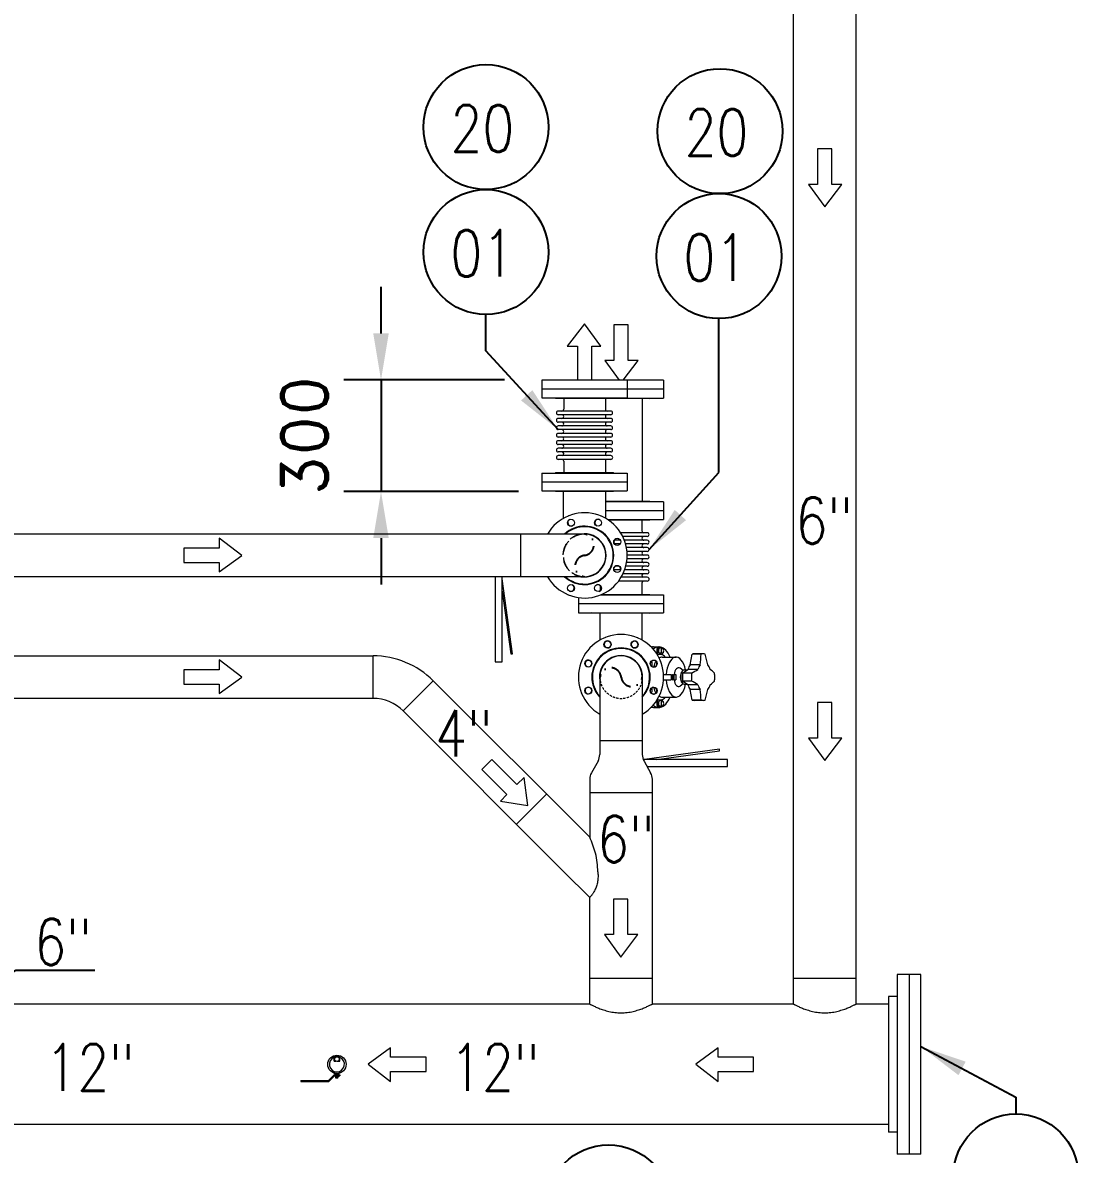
# Model space of a CAD drawing. Header units: millimetres. Extents: x -312439 to 477422, y -331570 to 212570.
# Drawn here: x 366225 to 369060, y 139028 to 142068 of the extents above; entities that cross this region are included whole.
import ezdxf

# ---------------------------------------------------------------- set-up
doc = ezdxf.new("R2010")
doc.units = ezdxf.units.MM
doc.linetypes.add('DASHDOT', pattern=[25.4, 12.7, -6.35, 0, -6.35])
doc.linetypes.add('HIDDEN', pattern=[9.525, 6.35, -3.175])
doc.layers.add('ARCONDTEXTO', color=4, linetype='Continuous')
doc.layers.add('TEXTO FORMATO', color=4, linetype='Continuous')
doc.styles.add('ROMAND', font='ROMAND.SHX')
doc.styles.add('ROMANS', font='romans.shx', dxfattribs={"height": 187.5})
doc.dimstyles.new('1-50 (MILIMETRO)', dxfattribs={"dimscale": 0, "dimtxt": 125, "dimasz": 125, "dimexe": 100, "dimexo": 100, "dimgap": 50, "dimtad": 0, "dimdec": 0, "dimzin": 0, "dimdsep": 46, "dimtxsty": 'ROMAND', "dimcen": -390, "dimclrd": 1, "dimclre": 1, "dimclrt": 3, "dimadec": 0, "dimazin": 0, "dimtfac": 1, "dimtdec": 0, "dimtix": 1, "dimtmove": 2, "dimatfit": 2, "dimfxl": 1, "dimtvp": 1, "dimtolj": 1, "dimtzin": 0, "dimarcsym": 0})

# ---------------------------------------------------------------- blocks, each defined once
blk = doc.blocks.new('*D14')
at = {"color": 1, "lineweight": -2, "transparency": 16777216}
for p, q in [((367187.2, 141233.3), (367187.2, 141358.3)), ((367519.3, 141108.3), (367087.2, 141108.3)), ((367187.2, 141108.3), (367187.2, 140808.6)), ((367556.9, 140808.6), (367087.2, 140808.6)), ((367187.2, 140683.6), (367187.2, 140558.6))]:
    blk.add_line(p, q, dxfattribs=at)
at = {"color": 1, "transparency": 16777216}
for points in [[(367166.4, 141233.3), (367208, 141233.3), (367187.2, 141108.3)], [(367166.4, 140683.6), (367208, 140683.6), (367187.2, 140808.6)]]:
    blk.add_solid(points, dxfattribs=at)
at = {"layer": 'Defpoints', "color": 0, "transparency": 16777216}
for p in [(367619.3, 141108.3), (367187.2, 140808.6), (367656.9, 140808.6)]:
    blk.add_point(p, dxfattribs=at)
at = {"color": 3, "transparency": 16777216, "insert": (366981.6, 140958.5), "char_height": 125, "attachment_point": 5, "rotation": 90, "style": 'ROMAND'}
blk.add_mtext('\\A1;300', dxfattribs=at)

msp = doc.modelspace()

# ---------------------------------------------------------------- linework, layer by layer
at = {"color": 5, "linetype": 'Continuous', "lineweight": 0}
for p, q in [((368294.734, 139432.086), (368294.734, 143945.125)), ((368463.034, 139432.086), (368463.034, 143945.125)), ((367888.951, 141058.332), (367888.951, 140782.44)), ((367676.651, 140808.64), (367676.651, 140736.408)), ((367790.951, 140736.408), (367790.951, 140808.64)), ((367733.801, 140694.34), (363273.415, 140694.34)), ((367562.351, 140580.04), (367562.351, 140694.34)), ((367791.071, 140628.017), (367790.21, 140628.017)), ((367790.951, 140637.19), (367790.951, 140647.083)), ((367791.795, 140638.017), (367790.951, 140638.017)), ((367776.574, 140598.017), (367775.414, 140598.017)), ((367783.931, 140608.017), (367782.945, 140608.017)), ((367788.541, 140618.017), (367787.639, 140618.017)), ((367733.801, 140580.04), (363273.415, 140580.04)), ((367764.559, 140588.017), (367762.924, 140588.017)), ((367774.651, 140481.64), (367774.651, 140409.408)), ((367888.951, 140409.408), (367888.951, 140481.64)), ((363130.433, 140367.34), (367165.798, 140367.34)), ((367165.798, 140253.04), (367165.798, 140367.34)), ((367246.62, 140219.562), (367327.443, 140300.385)), ((367747.651, 139880.176), (367327.443, 140300.385)), ((367774.651, 140310.19), (367774.651, 140102.011)), ((367888.951, 140310.19), (367888.951, 140102.011)), ((367165.798, 140253.04), (363130.433, 140253.04)), ((367678.605, 139787.578), (367246.62, 140219.562)), ((367888.951, 140138.74), (367774.651, 140138.74)), ((367770.084, 140084.672), (367752.218, 140053.108)), ((367893.518, 140084.672), (367911.384, 140053.108)), ((367747.651, 140035.769), (367747.651, 139880.176)), ((367915.951, 139432.086), (367915.951, 140035.769)), ((367550.937, 139915.246), (367631.759, 139996.068)), ((367915.951, 139999.04), (367747.651, 139999.04)), ((367678.605, 139787.578), (367747.651, 139718.531)), ((367747.651, 139432.086), (367747.651, 139718.531)), ((367915.951, 139500.822), (367747.651, 139500.822)), ((368463.034, 139500.822), (368293.884, 139500.822)), ((367747.651, 139432.086), (364555.877, 139432.086)), ((368294.734, 139432.086), (367915.951, 139432.086)), ((368549.983, 139432.086), (368463.034, 139432.086)), ((368549.983, 139108.286), (363674.233, 139108.286))]:
    msp.add_line(p, q, dxfattribs=at)
at = {"color": 4, "linetype": 'Continuous', "lineweight": 0}
for p, q in [((368359.706, 141728.864), (368359.706, 141633.544)), ((368398.061, 141728.864), (368359.706, 141728.864)), ((368398.061, 141633.544), (368398.061, 141728.864)), ((368335.029, 141633.544), (368378.884, 141573.466)), ((368359.706, 141633.544), (368335.029, 141633.544)), ((368378.884, 141573.466), (368425.184, 141633.544)), ((368425.184, 141633.544), (368398.061, 141633.544)), ((367812.624, 141256.168), (367812.624, 141160.849)), ((367850.979, 141256.168), (367812.624, 141256.168)), ((367850.979, 141160.849), (367850.979, 141256.168)), ((367787.947, 141160.849), (367826.641, 141107.84)), ((367812.624, 141160.849), (367787.947, 141160.849)), ((367837.249, 141107.84), (367878.101, 141160.849)), ((367878.101, 141160.849), (367850.979, 141160.849)), ((367848.301, 141107.84), (367619.301, 141107.84)), ((367619.301, 141107.84), (367619.301, 141060.24)), ((367848.301, 141084.04), (367619.301, 141084.04)), ((367848.301, 141107.84), (367848.301, 141060.24)), ((367946.301, 141107.532), (367848.301, 141107.532)), ((367946.301, 141083.732), (367848.301, 141083.732)), ((367946.301, 141107.532), (367946.301, 141059.932)), ((367619.301, 141060.24), (367848.301, 141060.24)), ((367656.901, 141058.64), (367655.301, 141060.24)), ((367810.701, 141058.64), (367656.901, 141058.64)), ((367677.801, 141058.64), (367677.801, 141030.017)), ((367789.801, 141058.64), (367789.801, 141030.017)), ((367908.701, 141058.332), (367789.801, 141058.332)), ((367810.701, 141058.64), (367812.301, 141060.24)), ((367811.993, 141059.932), (367946.301, 141059.932)), ((367908.701, 141058.332), (367910.301, 141059.932)), ((367804.308, 141025.017), (367663.295, 141025.017)), ((367804.308, 141015.017), (367663.295, 141015.017)), ((367804.308, 141005.017), (367663.295, 141005.017)), ((367804.308, 140995.017), (367663.295, 140995.017)), ((367804.308, 140985.017), (367663.295, 140985.017)), ((367804.308, 140975.017), (367663.295, 140975.017)), ((367804.308, 140965.017), (367663.295, 140965.017)), ((367804.308, 140955.017), (367663.295, 140955.017)), ((367804.308, 140945.017), (367663.295, 140945.017)), ((367804.308, 140935.017), (367663.295, 140935.017)), ((367804.308, 140925.017), (367663.295, 140925.017)), ((367804.308, 140915.017), (367663.295, 140915.017)), ((367804.308, 140905.256), (367663.295, 140905.256)), ((367804.308, 140895.017), (367663.295, 140895.017)), ((367677.801, 140890.017), (367677.801, 140859.44)), ((367789.801, 140890.017), (367789.801, 140859.44)), ((367619.301, 140857.84), (367848.301, 140857.84)), ((367619.301, 140857.84), (367619.301, 140810.24)), ((367656.901, 140859.44), (367655.301, 140857.84)), ((367656.901, 140859.44), (367810.701, 140859.44)), ((367810.701, 140859.44), (367812.301, 140857.84)), ((367848.301, 140857.84), (367848.301, 140810.24)), ((367848.301, 140834.04), (367619.301, 140834.04)), ((367619.301, 140810.24), (367848.301, 140810.24)), ((367656.901, 140808.64), (367655.301, 140810.24)), ((367810.701, 140808.64), (367656.901, 140808.64)), ((367810.701, 140808.64), (367812.301, 140810.24)), ((367790.951, 140782.44), (367908.701, 140782.44)), ((367946.301, 140780.84), (367790.951, 140780.84)), ((367908.701, 140782.44), (367910.301, 140780.84)), ((367946.301, 140780.84), (367946.301, 140733.24)), ((367946.301, 140757.04), (367790.951, 140757.04)), ((367796.128, 140733.24), (367946.301, 140733.24)), ((367908.701, 140731.64), (367798.527, 140731.64)), ((367887.801, 140731.64), (367887.801, 140703.017)), ((367908.701, 140731.64), (367910.301, 140733.24)), ((367902.308, 140698.017), (367830.808, 140698.017)), ((367902.308, 140688.017), (367836.402, 140688.017)), ((367829.296, 140668.017), (367813.844, 140668.017)), ((367829.808, 140678.017), (367813.959, 140678.017)), ((367902.308, 140678.017), (367840.775, 140678.017)), ((367902.308, 140668.017), (367844.073, 140668.017)), ((367902.308, 140658.017), (367846.391, 140658.017)), ((367902.308, 140648.017), (367847.788, 140648.017)), ((367902.308, 140628.017), (367847.933, 140628.017)), ((367902.308, 140638.017), (367848.298, 140638.017)), ((367830.525, 140598.017), (367812.497, 140598.017)), ((367826.455, 140608.017), (367816.043, 140608.017)), ((367902.308, 140598.017), (367841.392, 140598.017)), ((367902.308, 140608.017), (367844.523, 140608.017)), ((367902.308, 140618.017), (367846.685, 140618.017)), ((367494.107, 140580.04), (367494.107, 140351.503)), ((367512.617, 140351.503), (367512.617, 140580.04)), ((367540.082, 140373.132), (367512.617, 140573.842)), ((367902.308, 140568.017), (367825.045, 140568.017)), ((367902.308, 140578.256), (367831.97, 140578.256)), ((367902.308, 140588.017), (367837.205, 140588.017)), ((367887.801, 140563.017), (367887.801, 140532.44)), ((367512.617, 140541.376), (367535.721, 140372.535)), ((367775.801, 140556.117), (367775.801, 140542.098)), ((367780.036, 140532.44), (367908.701, 140532.44)), ((367908.701, 140532.44), (367910.301, 140530.84)), ((367717.301, 140523.885), (367717.301, 140483.24)), ((367946.301, 140507.04), (367717.301, 140507.04)), ((367776.273, 140530.84), (367946.301, 140530.84)), ((367946.301, 140530.84), (367946.301, 140483.24)), ((367717.301, 140483.24), (367946.301, 140483.24)), ((367754.901, 140481.64), (367753.301, 140483.24)), ((367908.701, 140481.64), (367754.901, 140481.64)), ((367908.701, 140481.64), (367910.301, 140483.24)), ((367919.062, 140391.381), (367935.919, 140391.381)), ((367930.715, 140370.293), (367930.715, 140380.972)), ((367943.131, 140387.738), (367935.919, 140387.738)), ((366752.967, 140356.49), (366752.967, 140329.368)), ((366813.045, 140310.19), (366752.967, 140356.49)), ((367494.107, 140351.503), (367512.617, 140351.503)), ((367535.721, 140372.535), (367540.082, 140373.132)), ((367943.131, 140374.206), (367935.919, 140374.206)), ((367941.124, 140374.206), (367941.124, 140370.293)), ((367942.229, 140363.901), (367979.806, 140363.901)), ((368017.467, 140343.22), (368022.663, 140371.771)), ((368046.97, 140371.771), (368022.663, 140371.771)), ((368052.175, 140372.645), (368027.867, 140372.645)), ((366657.648, 140329.368), (366657.648, 140291.013)), ((366752.967, 140329.368), (366657.648, 140329.368)), ((367998.591, 140328.398), (367990.616, 140334.038)), ((367997.077, 140320.599), (368011.352, 140330.991)), ((368021.384, 140320.599), (367997.077, 140320.599)), ((368001.725, 140329.447), (368009.231, 140329.447)), ((368038.433, 140330.991), (368011.352, 140330.991)), ((368044.548, 140343.22), (368017.467, 140343.22)), ((366657.648, 140291.013), (366752.967, 140291.013)), ((366752.967, 140266.336), (366813.045, 140310.19)), ((366752.967, 140291.013), (366752.967, 140266.336)), ((367946.079, 140317.32), (367966.599, 140317.32)), ((367946.079, 140303.06), (367966.599, 140303.06)), ((367966.599, 140317.32), (367966.599, 140303.06)), ((367966.599, 140314.354), (367969.722, 140314.354)), ((367966.599, 140306.026), (367969.722, 140306.026)), ((367969.722, 140317.216), (367969.722, 140303.164)), ((367969.722, 140317.216), (367970.763, 140317.216)), ((367969.722, 140303.164), (367970.763, 140303.164)), ((367970.763, 140317.216), (367970.763, 140303.164)), ((367970.763, 140316.436), (367972.324, 140316.436)), ((367970.763, 140303.945), (367972.324, 140303.945)), ((367972.324, 140316.436), (367973.261, 140317.372)), ((367972.324, 140316.436), (367972.324, 140303.945)), ((367972.324, 140303.945), (367973.261, 140303.008)), ((367973.261, 140317.372), (367973.261, 140303.008)), ((367973.261, 140317.372), (367979.09, 140317.372)), ((367973.261, 140303.008), (367979.09, 140303.008)), ((367979.09, 140317.372), (367979.09, 140303.008)), ((367998.591, 140291.982), (367990.616, 140286.343)), ((368021.384, 140299.781), (367997.077, 140299.781)), ((368011.352, 140289.389), (367997.077, 140299.781)), ((368001.725, 140290.933), (368009.231, 140290.933)), ((368038.433, 140289.389), (368011.352, 140289.389)), ((367912.481, 140268.033), (367912.127, 140268.033)), ((368044.548, 140277.16), (368017.467, 140277.16)), ((368022.663, 140248.609), (368017.467, 140277.16)), ((367919.062, 140228.999), (367935.919, 140228.999)), ((367930.715, 140239.408), (367930.715, 140250.088)), ((367943.131, 140246.174), (367935.919, 140246.174)), ((367943.131, 140232.642), (367935.919, 140232.642)), ((367941.124, 140250.088), (367941.124, 140246.174)), ((367942.229, 140256.479), (367979.806, 140256.479)), ((368046.97, 140248.609), (368022.663, 140248.609)), ((368052.175, 140247.736), (368027.867, 140247.736)), ((368359.706, 140241.828), (368359.706, 140146.509)), ((368398.061, 140241.828), (368359.706, 140241.828)), ((368398.061, 140146.509), (368398.061, 140241.828)), ((368335.029, 140146.509), (368378.884, 140086.431)), ((368359.706, 140146.509), (368335.029, 140146.509)), ((368378.884, 140086.431), (368425.184, 140146.509)), ((368425.184, 140146.509), (368398.061, 140146.509)), ((368095.86, 140116.47), (367895.15, 140089.006)), ((367927.615, 140089.006), (368096.456, 140112.11)), ((368096.456, 140112.11), (368095.86, 140116.47)), ((367485.004, 140089.122), (367457.883, 140062.001)), ((367552.405, 140021.721), (367485.004, 140089.122)), ((368117.488, 140089.006), (367891.442, 140089.006)), ((368117.488, 140070.496), (368117.488, 140089.006)), ((367457.883, 140062.001), (367525.284, 139994.6)), ((367901.542, 140070.496), (368117.488, 140070.496)), ((367571.583, 140040.9), (367552.405, 140021.721)), ((367581.326, 139965.679), (367571.583, 140040.9)), ((367525.284, 139994.6), (367507.835, 139977.151)), ((367507.835, 139977.151), (367581.326, 139965.679)), ((367811.774, 139713.858), (367811.774, 139618.539)), ((367850.129, 139713.858), (367811.774, 139713.858)), ((367850.129, 139618.539), (367850.129, 139713.858)), ((367787.097, 139618.539), (367830.951, 139558.461)), ((367811.774, 139618.539), (367787.097, 139618.539)), ((367830.951, 139558.461), (367877.251, 139618.539)), ((367877.251, 139618.539), (367850.129, 139618.539)), ((368573.783, 139511.686), (368573.783, 139028.686)), ((368637.383, 139511.686), (368573.783, 139511.686)), ((368605.583, 139511.686), (368605.583, 139028.686)), ((368637.383, 139028.686), (368637.383, 139511.686)), ((368549.983, 139452.686), (368549.983, 139087.686)), ((368573.783, 139452.686), (368549.983, 139452.686)), ((367212.731, 139314.04), (367152.653, 139270.186)), ((367212.731, 139289.363), (367212.731, 139314.04)), ((367308.051, 139289.363), (367212.731, 139289.363)), ((367308.051, 139251.008), (367308.051, 139289.363)), ((368092.421, 139314.04), (368032.343, 139270.186)), ((368092.421, 139289.363), (368092.421, 139314.04)), ((368187.74, 139289.363), (368092.421, 139289.363)), ((368187.74, 139251.008), (368187.74, 139289.363)), ((367152.653, 139270.186), (367212.731, 139223.886)), ((368032.343, 139270.186), (368092.421, 139223.886)), ((367212.731, 139251.008), (367308.051, 139251.008)), ((367212.731, 139223.886), (367212.731, 139251.008)), ((368092.421, 139251.008), (368187.74, 139251.008)), ((368092.421, 139223.886), (368092.421, 139251.008)), ((368573.783, 139087.686), (368549.983, 139087.686)), ((368637.383, 139028.686), (368573.783, 139028.686))]:
    msp.add_line(p, q, dxfattribs=at)
at = {"color": 1, "linetype": 'Continuous', "lineweight": 0}
for p, q in [((367733.801, 141258.804), (367687.501, 141198.726)), ((367777.656, 141198.726), (367733.801, 141258.804)), ((367687.501, 141198.726), (367714.624, 141198.726)), ((367714.624, 141198.726), (367714.624, 141107.84)), ((367752.979, 141107.84), (367752.979, 141198.726)), ((367752.979, 141198.726), (367777.656, 141198.726)), ((366657.648, 140656.368), (366657.648, 140618.013)), ((366752.967, 140656.368), (366657.648, 140656.368)), ((366752.967, 140683.49), (366752.967, 140656.368)), ((366813.045, 140637.19), (366752.967, 140683.49)), ((366752.967, 140593.336), (366813.045, 140637.19)), ((366657.648, 140618.013), (366752.967, 140618.013)), ((366752.967, 140618.013), (366752.967, 140593.336))]:
    msp.add_line(p, q, dxfattribs=at)
at = {"color": 2, "linetype": 'Continuous', "lineweight": 0}
for p, q in [((367061.249, 139278.484), (367061.249, 139292.887)), ((367061.249, 139292.887), (367076.857, 139292.887)), ((367061.249, 139290.516), (367076.857, 139290.516)), ((367076.857, 139278.484), (367076.857, 139292.887)), ((367061.249, 139278.484), (367067.018, 139278.484)), ((367070.58, 139278.484), (367076.857, 139278.484)), ((366971.449, 139226.636), (366971.449, 139223.686)), ((366971.449, 139226.636), (367044.25, 139226.636)), ((367047.105, 139227.819), (367061.08, 139241.793)), ((367049.191, 139225.733), (367062.302, 139238.843)), ((367061.08, 139241.793), (367076.492, 139241.793)), ((367062.302, 139238.843), (367076.492, 139238.843)), ((367062.322, 139244.518), (367062.322, 139246.467)), ((367075.275, 139244.518), (367062.322, 139244.518)), ((367064.713, 139238.377), (367064.713, 139236.444)), ((367072.884, 139238.377), (367064.713, 139238.377)), ((367064.713, 139236.444), (367072.884, 139236.444)), ((367065.998, 139241.793), (367065.998, 139244.518)), ((367065.998, 139238.377), (367065.998, 139238.843)), ((367065.998, 139232.777), (367065.998, 139236.444)), ((367071.6, 139232.777), (367065.998, 139232.777)), ((367071.6, 139241.793), (367071.6, 139244.518)), ((367071.6, 139238.377), (367071.6, 139238.843)), ((367071.6, 139232.777), (367071.6, 139236.444)), ((367072.884, 139236.444), (367072.884, 139238.377)), ((367075.275, 139244.518), (367075.275, 139246.467)), ((367076.492, 139241.793), (367076.492, 139238.843)), ((366971.449, 139223.686), (367044.25, 139223.686))]:
    msp.add_line(p, q, dxfattribs=at)
at = {"color": 4, "linetype": 'Continuous', "lineweight": 0}
for centre in [(367697.446, 140724.959), (367770.156, 140724.959), (367821.57, 140673.545), (367821.57, 140600.835), (367697.446, 140549.422), (367770.156, 140549.422), (367795.446, 140397.959), (367868.156, 140397.959), (367744.033, 140346.545), (367919.57, 140346.545), (367744.033, 140273.835), (367919.57, 140273.835)]:
    msp.add_circle(centre, 9.5, dxfattribs=at)
at = {"color": 2, "linetype": 'Continuous', "lineweight": 0}
for centre, radius in [((367068.799, 139270.186), 24.587), ((367068.799, 139284.325), 6.106)]:
    msp.add_circle(centre, radius, dxfattribs=at)
at = {"color": 4, "linetype": 'Continuous', "lineweight": 0}
for centre, radius, start, end in [((367663.295, 141020.017), 5, 90, 270), ((367672.801, 141030.017), 5, 270, 0), ((367794.801, 141030.017), 5, 180, 270), ((367804.308, 141020.017), 5, 270, 90), ((367663.295, 141000.017), 5, 90, 270), ((367672.801, 141010.017), 5, 270, 90), ((367672.801, 140990.017), 5, 270, 90), ((367794.801, 141010.017), 5, 90, 270), ((367794.801, 140990.017), 5, 90, 270), ((367804.308, 141000.017), 5, 270, 90), ((367663.295, 140980.017), 5, 90, 270), ((367663.295, 140960.017), 5, 90, 270), ((367672.801, 140970.017), 5, 270, 90), ((367794.801, 140970.017), 5, 90, 270), ((367804.308, 140980.017), 5, 270, 90), ((367804.308, 140960.017), 5, 270, 90), ((367663.295, 140940.017), 5, 90, 270), ((367672.801, 140950.017), 5, 270, 90), ((367672.801, 140930.017), 5, 270, 90), ((367794.801, 140950.017), 5, 90, 270), ((367794.801, 140930.017), 5, 90, 270), ((367804.308, 140940.017), 5, 270, 90), ((367663.295, 140900.137), 5.119, 90, 270), ((367663.295, 140920.017), 5, 90, 270), ((367672.927, 140910.017), 5.002, 287.829397, 88.562061), ((367794.676, 140910.017), 5.002, 91.437939, 252.170603), ((367804.308, 140920.017), 5, 270, 90), ((367804.308, 140900.137), 5.119, 270, 90), ((367672.801, 140890.017), 5, 0, 90), ((367794.801, 140890.017), 5, 90, 180), ((367733.801, 140637.19), 114.5, 209.942236, 150.057744), ((367733.801, 140637.19), 78.5, 226.721117, 133.278846), ((367698.214, 140725.273), 9.5, 114.750786, 289.749214), ((367698.214, 140725.273), 19.522, 109.038291, 114.961709), ((367770.921, 140724.638), 9.5, 69.750786, 244.749235), ((367733.801, 140637.19), 76.9, 228.002408, 131.997598), ((367892.801, 140703.017), 5, 180, 270), ((367892.801, 140683.017), 5, 90, 270), ((367902.308, 140693.017), 5, 270, 90), ((367821.884, 140672.778), 9.5, 24.750786, 199.749187), ((367821.884, 140672.778), 19.522, 19.038291, 24.961709), ((367892.801, 140663.017), 5, 90, 270), ((367902.308, 140673.017), 5, 270, 90), ((367902.308, 140653.017), 5, 270, 90), ((367892.801, 140643.017), 5, 90, 270), ((367892.801, 140623.017), 5, 90, 270), ((367902.308, 140633.017), 5, 270, 90), ((367821.249, 140600.071), 9.5, 339.750786, 154.749179), ((367821.249, 140600.071), 19.522, 334.038291, 339.961709), ((367892.801, 140603.017), 5, 90, 270), ((367902.308, 140613.017), 5, 270, 90), ((367902.308, 140593.017), 5, 270, 90), ((367892.676, 140583.017), 5.002, 91.437939, 252.170603), ((367892.801, 140563.017), 5, 90, 180), ((367902.308, 140573.137), 5.119, 270, 90), ((367696.682, 140549.742), 19.522, 244.038291, 249.961709), ((367696.682, 140549.742), 9.5, 249.750786, 64.749214), ((367769.389, 140549.108), 9.5, 294.750786, 109.749189), ((367769.389, 140549.108), 19.522, 289.038291, 294.961709), ((367831.801, 140310.19), 114.5, 299.942236, 240.057725), ((367796.214, 140398.273), 19.522, 109.038291, 114.961709), ((367868.921, 140397.638), 19.522, 64.038291, 69.961709), ((367831.801, 140310.19), 78.5, 316.721117, 223.278885), ((367831.801, 140310.19), 76.9, 318.002408, 221.997579), ((367796.214, 140398.273), 9.5, 114.750786, 289.749226), ((367795.951, 140396.741), 9.889, 46.446377, 151.373861), ((367795.38, 140397.931), 9.5, 294.990186, 109.553301), ((367868.921, 140397.638), 9.5, 69.750786, 244.749235), ((367868.09, 140397.986), 9.5, 249.990186, 64.553301), ((367867.652, 140396.741), 9.889, 1.446377, 106.373861), ((367744.353, 140347.31), 19.522, 154.038291, 159.961709), ((367744.353, 140347.31), 9.5, 159.750786, 334.749217), ((367745.251, 140346.041), 9.889, 91.446377, 196.373836), ((367744.005, 140346.478), 9.5, 339.990186, 154.553301), ((367919.884, 140345.778), 9.5, 24.750786, 199.749187), ((367919.542, 140346.612), 9.5, 204.990186, 19.553301), ((367918.352, 140346.041), 9.889, 316.446377, 61.373846), ((367919.884, 140345.778), 19.522, 19.038291, 24.961709), ((367743.719, 140274.603), 19.522, 199.038291, 204.961709), ((367744.06, 140273.769), 9.5, 24.990186, 199.553301), ((367743.719, 140274.603), 9.5, 204.750786, 19.749214), ((367745.251, 140274.34), 9.889, 136.446377, 241.373884), ((367919.597, 140273.902), 9.5, 159.990186, 334.553301), ((367919.249, 140273.071), 9.5, 339.750786, 154.749214), ((367918.352, 140274.34), 9.889, 271.446377, 16.373856), ((367919.249, 140273.071), 19.522, 334.038291, 339.961709)]:
    msp.add_arc(centre, radius, start, end, dxfattribs=at)
at = {"color": 5, "linetype": 'Continuous', "lineweight": 0}
for centre, radius, start, end in [((367770.921, 140724.638), 19.522, 64.038291, 69.961709), ((367733.801, 140637.19), 58, 260.178792, 99.821205), ((367733.801, 140637.19), 57.15, 270, 90), ((367165.798, 140138.74), 228.6, 45, 90), ((367831.801, 140310.19), 58, 350.178792, 189.821208), ((367831.801, 140310.19), 57.15, 0, 180), ((367165.798, 140138.74), 114.3, 45, 90), ((367739.451, 140102.011), 35.2, 330.488501, 0), ((367924.151, 140102.011), 35.2, 180, 209.511499), ((367782.851, 140035.769), 35.2, 150.488501, 180), ((367880.751, 140035.769), 35.2, 0, 29.511499), ((367409.173, 139730.32), 370.168, 16.843293, 23.880609), ((367511.856, 139781.227), 257.839, 1.41144, 12.623974)]:
    msp.add_arc(centre, radius, start, end, dxfattribs=at)
at = {"color": 1, "linetype": 'HIDDEN', "lineweight": 0, "ltscale": 5}
for radius, start, end in [(58, 99.821208, 260.178792), (57.15, 90, 270)]:
    msp.add_arc((367733.801, 140637.19), radius, start, end, dxfattribs=at)
at = {"color": 6, "linetype": 'DASHDOT', "ltscale": 3}
for centre, radius, start, end in [((367730.246, 140665.765), 28.795, 277.091698, 82.908302), ((367737.356, 140608.615), 28.795, 97.091698, 262.908302), ((367803.769, 140306.635), 28.795, 7.091593, 172.910378), ((367860.648, 140313.474), 28.493, 186.617413, 353.382587)]:
    msp.add_arc(centre, radius, start, end, dxfattribs=at)
at = {"color": 1, "linetype": 'HIDDEN', "lineweight": 0}
for radius, start, end in [(57.15, 180, 0), (58, 189.821208, 202.5)]:
    msp.add_arc((367832.344, 140310.189), radius, start, end, dxfattribs=at)
at = {"color": 2, "linetype": 'Continuous', "lineweight": 0}
for centre, radius, start, end in [((367068.799, 139270.186), 20.278, 111.85827, 66.584397), ((367044.25, 139230.674), 4.038, 270, 315), ((367044.25, 139230.674), 6.988, 270, 315)]:
    msp.add_arc(centre, radius, start, end, dxfattribs=at)
at = {"color": 4, "linetype": 'Continuous', "lineweight": 0}
for centre, major_axis, ratio, start_param, end_param in [((367919.062, 140310.19), (0, 81.191), 0.5, 0, 0.14134065), ((367933.215, 140310.19), (0, 81.191), 0.5, 0, 0.38290388), ((367935.919, 140380.972), (0, -10.409), 0.5, 2.27838076, 4.71238898), ((367935.919, 140380.972), (0, 6.766), 0.5, 0, 1.57079633), ((367935.919, 140380.972), (0, 6.766), 0.5, 1.57079633, 3.14159265), ((367933.215, 140310.19), (0, 81.191), 0.5, 5.43525741, 6.1797534), ((367943.131, 140380.972), (0, 6.766), 0.5, 4.71238898, 7.85398163), ((367943.131, 140380.972), (0, 6.766), 0.5, 1.57079633, 4.71238898), ((367912.481, 140345.581), (0, -6.766), 0.5, 1.57079633, 3.00043744), ((367942.229, 140310.19), (0, 53.711), 0.5, 0.66061044, 1.04543767), ((367934.632, 140310.19), (0, 62.483), 0.5, 0.1673703, 0.19677764), ((367935.919, 140310.19), (0, 60.997), 0.5, 6.11169756, 6.45467306), ((367942.229, 140310.19), (0, 53.711), 0.5, 0, 0.30395114), ((367934.632, 140310.19), (0, 62.483), 0.5, 5.7468837, 6.07387749), ((367979.806, 140310.19), (0, 53.711), 0.5, 5.07907864, 7.72083665), ((368027.867, 140310.19), (0, -62.455), 0.5, 3.14159265, 3.30904073), ((367717.699, 140320.739), (219.788, 301.931), 0.81379768, 5.31130342, 5.39313395), ((368052.175, 140310.19), (0, 62.455), 0.5, 0, 0.16744808), ((368052.175, 140310.19), (0, 62.455), 0.5, 6.11573723, 6.28318531), ((367746.682, 140320.739), (-219.788, 301.931), 0.81379768, 4.2416839, 4.32351443), ((367912.481, 140345.581), (0, -6.766), 0.5, 0.33779398, 1.57079633), ((367986.401, 140310.19), (0, 25.294), 0.5, 5.9433484, 7.56606981), ((367999.36, 140310.19), (0, 16.655), 0.5, 0.46790655, 1.57079633), ((368001.725, 140310.19), (0, 19.257), 0.5, 0, 1.57079633), ((368027.867, 140310.19), (0, 62.455), 0.5, 1.40334825, 1.73824441), ((368027.867, 140310.19), (0, 39.034), 0.5, 0.56200898, 1.00878735), ((368052.175, 140310.19), (0, 62.455), 0.5, 1.40334825, 1.57079633), ((367726.916, 140339.173), (-367.421, -66.865), 0.29619813, 2.44471453, 2.52654506), ((368054.949, 140310.19), (0, 39.034), 0.5, 0.56200898, 1.00878735), ((368054.949, 140310.19), (0, 39.034), 0.5, 5.27439796, 5.72117633), ((367737.465, 140339.173), (-367.421, 66.865), 0.29619813, 3.54660036, 3.62843089), ((368052.175, 140310.19), (0, 62.455), 0.5, 4.71238898, 4.87983706), ((367979.806, 140310.19), (0, 53.711), 0.5, 1.70394131, 4.34569932), ((367986.401, 140310.19), (0, 25.294), 0.5, 1.85870815, 3.48142956), ((367999.36, 140310.19), (0, 16.655), 0.5, 1.57079633, 2.6736861), ((368001.725, 140310.19), (0, 19.257), 0.5, 1.57079633, 3.14159265), ((368027.867, 140310.19), (0, 39.034), 0.5, 2.1328053, 2.57958368), ((368052.175, 140310.19), (0, 62.455), 0.5, 1.57079633, 1.73824441), ((367726.916, 140281.207), (-367.421, 66.865), 0.29619813, 3.75664025, 3.83847078), ((368054.949, 140310.19), (0, 39.034), 0.5, 2.1328053, 2.57958368), ((368054.949, 140310.19), (0, 39.034), 0.5, 3.70360163, 4.15038), ((367737.465, 140281.207), (-367.421, -66.865), 0.29619813, 2.65475442, 2.73658495), ((368052.175, 140310.19), (0, 62.455), 0.5, 4.5449409, 4.71238898), ((367912.481, 140274.799), (0, -6.766), 0.5, 6.16770096, 7.85398163), ((367912.481, 140274.799), (0, -6.766), 0.5, 1.57079633, 2.70482202), ((367942.229, 140310.19), (0, 53.711), 0.5, 2.1109025, 2.48098221), ((367942.229, 140310.19), (0, 53.711), 0.5, 2.83764152, 3.14159265), ((367717.699, 140299.641), (-219.788, 301.931), 0.81379768, 4.03164401, 4.11347454), ((367746.682, 140299.641), (219.788, 301.931), 0.81379768, 5.10126353, 5.18309406), ((367919.062, 140310.19), (0, 81.191), 0.5, 3.00025201, 3.14159265), ((367933.215, 140310.19), (0, 81.191), 0.5, 2.75868877, 3.14159265), ((367934.632, 140310.19), (0, 62.483), 0.5, 2.94481501, 2.97422235), ((367935.919, 140310.19), (0, 60.997), 0.5, 2.9701049, 3.3130804), ((367935.919, 140239.408), (0, 10.409), 0.5, 1.57079633, 4.00480454), ((367935.919, 140239.408), (0, -6.766), 0.5, 3.14159265, 4.71238898), ((367935.919, 140239.408), (0, -6.766), 0.5, 4.71238898, 6.28318531), ((367933.215, 140310.19), (0, 81.191), 0.5, 3.24502456, 3.98952055), ((367943.131, 140239.408), (0, -6.766), 0.5, 1.57079633, 4.71238898), ((367943.131, 140239.408), (0, -6.766), 0.5, 4.71238898, 7.85398163), ((367934.632, 140310.19), (0, 62.483), 0.5, 3.35090047, 3.67789426), ((368027.867, 140310.19), (0, 62.455), 0.5, 2.97414457, 3.14159265), ((368052.175, 140310.19), (0, 62.455), 0.5, 2.97414457, 3.14159265), ((368052.175, 140310.19), (0, 62.455), 0.5, 3.14159265, 3.30904073)]:
    msp.add_ellipse(centre, major_axis=major_axis, ratio=ratio, start_param=start_param, end_param=end_param, dxfattribs=at)
for points, knots in [([(367928.741, 140380.972), (367928.69, 140381.658), (367928.674, 140382.334), (367928.7, 140383.33), (367928.717, 140383.659), (367928.769, 140384.313), (367928.803, 140384.637), (367928.932, 140385.582), (367929.049, 140386.18), (367929.348, 140387.311), (367929.531, 140387.848), (367929.945, 140388.809), (367930.178, 140389.241), (367930.566, 140389.812), (367930.702, 140389.99), (367930.982, 140390.312), (367931.27, 140390.602), (367931.574, 140390.832), (367931.887, 140391.03), (367932.049, 140391.114), (367932.541, 140391.315), (367932.875, 140391.381), (367933.215, 140391.381)], [0.0000001979, 0.0000001979, 0.0000001979, 0.0000001979, 0.0019579504, 0.0019579504, 0.0029368267, 0.0029368267, 0.003915703, 0.003915703, 0.0058734555, 0.0058734555, 0.007831208, 0.007831208, 0.0097889606, 0.0097889606, 0.0107678368, 0.0107678368, 0.0117467131, 0.0127255894, 0.0127255894, 0.0137044656, 0.0137044656, 0.0156622181, 0.0156622181, 0.0156622181, 0.0156622181]), ([(367933.215, 140228.999), (367933.045, 140228.999), (367932.876, 140229.016), (367932.539, 140229.083), (367932.372, 140229.134), (367931.884, 140229.334), (367931.572, 140229.531), (367931.126, 140229.923), (367930.98, 140230.071), (367930.7, 140230.394), (367930.566, 140230.569), (367930.181, 140231.135), (367929.947, 140231.566), (367929.528, 140232.538), (367929.349, 140233.064), (367929.126, 140233.909), (367929.059, 140234.2), (367928.941, 140234.802), (367928.889, 140235.113), (367928.761, 140236.058), (367928.709, 140236.705), (367928.673, 140238.036), (367928.69, 140238.722), (367928.741, 140239.408)], [0.0156622181, 0.0156622181, 0.0156622181, 0.0156622181, 0.0166401895, 0.0166401895, 0.0176181608, 0.0176181608, 0.0195741034, 0.0195741034, 0.0205520747, 0.0205520747, 0.021530046, 0.021530046, 0.0234859886, 0.0234859886, 0.0254419312, 0.0254419312, 0.0264199025, 0.0264199025, 0.0273978738, 0.0273978738, 0.0293538164, 0.0293538164, 0.031309759, 0.031309759, 0.031309759, 0.031309759])]:
    msp.add_open_spline(points, degree=3, knots=knots, dxfattribs=at)
for points in [[(367929.428, 140371.8), (367929.199, 140374.858), (367928.97, 140377.915), (367928.741, 140380.972)], [(367930.715, 140370.293), (367930.286, 140370.795), (367929.857, 140371.298), (367929.428, 140371.8)], [(367928.741, 140239.408), (367928.97, 140242.465), (367929.199, 140245.523), (367929.428, 140248.58)], [(367929.428, 140248.58), (367929.857, 140249.082), (367930.286, 140249.585), (367930.715, 140250.088)]]:
    msp.add_open_spline(points, degree=3, dxfattribs=at)
at = {"color": 5, "linetype": 'Continuous', "lineweight": 0}
for points, knots in [([(367769.616, 139787.578), (367769.632, 139787.373), (367769.647, 139787.167), (367769.903, 139783.599), (367770.035, 139780.262), (367770.035, 139776.97), (367770.035, 139774.892), (367769.982, 139772.77), (367769.745, 139768.493), (367769.56, 139766.339), (367769.041, 139762.056), (367768.707, 139759.926), (367767.885, 139755.746), (367767.397, 139753.695), (367766.283, 139749.722), (367765.655, 139747.795), (367764.289, 139744.103), (367763.552, 139742.338), (367762.013, 139739), (367761.212, 139737.426), (367759.597, 139734.488), (367758.784, 139733.123), (367757.301, 139730.776), (367756.609, 139729.738), (367755.251, 139727.789), (367754.584, 139726.876), (367753.308, 139725.187), (367752.698, 139724.411), (367751.561, 139723.002), (367751.033, 139722.369), (367750.083, 139721.25), (367749.659, 139720.764), (367748.928, 139719.936), (367748.621, 139719.594), (367748.132, 139719.054), (367747.95, 139718.856), (367747.709, 139718.594), (367747.651, 139718.531), (367747.651, 139718.531)], [-10.47954091, -10.47954091, -10.47954091, -10.47954091, -9.87653251, -9.87653251, 0, 0, 0, 6.23412306, 6.23412306, 12.46824612, 12.46824612, 18.70236918, 18.70236918, 24.93649225, 24.93649225, 31.17061531, 31.17061531, 37.40473837, 37.40473837, 43.63886143, 43.63886143, 49.87298449, 49.87298449, 55.275467, 55.275467, 60.67794951, 60.67794951, 66.08043203, 66.08043203, 71.48291454, 71.48291454, 76.88539705, 76.88539705, 82.28787956, 82.28787956, 87.69036207, 87.69036207, 93.09284458, 93.09284458, 93.09284458, 93.09284458]), ([(367754.199, 139726.369), (367754.114, 139726.255), (367754.03, 139726.143), (367753.308, 139725.187), (367752.698, 139724.411), (367751.561, 139723.002), (367751.033, 139722.369), (367750.083, 139721.25), (367749.659, 139720.764), (367748.928, 139719.936), (367748.621, 139719.594), (367748.132, 139719.054), (367747.95, 139718.856), (367747.709, 139718.594), (367747.651, 139718.531), (367747.651, 139718.531), (367747.709, 139718.594), (367747.95, 139718.856), (367748.132, 139719.054), (367748.621, 139719.594), (367748.928, 139719.936), (367749.659, 139720.764), (367750.083, 139721.25), (367751.033, 139722.369), (367751.561, 139723.002), (367752.664, 139724.369), (367753.235, 139725.094), (367753.831, 139725.88)], [59.96656878, 59.96656878, 59.96656878, 59.96656878, 60.67794951, 60.67794951, 66.08043203, 66.08043203, 71.48291454, 71.48291454, 76.88539705, 76.88539705, 82.28787956, 82.28787956, 87.69036207, 87.69036207, 93.09284458, 93.09284458, 98.49532709, 98.49532709, 103.89780961, 103.89780961, 109.30029212, 109.30029212, 114.70277463, 114.70277463, 120.10525714, 120.10525714, 125.18374551, 125.18374551, 125.18374551, 125.18374551]), ([(367747.651, 139432.086), (367747.651, 139432.086), (367747.781, 139432.018), (367748.317, 139431.74), (367748.723, 139431.531), (367749.814, 139430.972), (367750.499, 139430.623), (367752.139, 139429.798), (367753.095, 139429.321), (367755.259, 139428.262), (367756.469, 139427.679), (367759.116, 139426.43), (367760.555, 139425.764), (367763.626, 139424.382), (367765.259, 139423.665), (367768.677, 139422.214), (367770.462, 139421.48), (367774.14, 139420.027), (367776.101, 139419.28), (367780.238, 139417.785), (367782.414, 139417.036), (367786.955, 139415.571), (367789.32, 139414.856), (367794.206, 139413.498), (367796.727, 139412.854), (367801.888, 139411.674), (367804.531, 139411.137), (367809.897, 139410.197), (367812.62, 139409.796), (367818.101, 139409.149), (367820.858, 139408.904), (367826.356, 139408.578), (367829.096, 139408.499), (367831.801, 139408.499)], [388.89052014, 388.89052014, 388.89052014, 388.89052014, 396.97918614, 396.97918614, 405.06785213, 405.06785213, 413.15651813, 413.15651813, 421.24518412, 421.24518412, 429.33385012, 429.33385012, 437.42251611, 437.42251611, 445.51118211, 445.51118211, 453.5998481, 453.5998481, 461.71495378, 461.71495378, 469.83005946, 469.83005946, 477.94516514, 477.94516514, 486.06027081, 486.06027081, 494.17537649, 494.17537649, 502.29048217, 502.29048217, 510.40558784, 510.40558784, 518.52069352, 518.52069352, 518.52069352, 518.52069352]), ([(367831.801, 139408.499), (367834.506, 139408.499), (367837.247, 139408.578), (367842.744, 139408.904), (367845.502, 139409.149), (367850.982, 139409.796), (367853.706, 139410.197), (367859.072, 139411.137), (367861.714, 139411.674), (367866.876, 139412.854), (367869.397, 139413.498), (367874.283, 139414.856), (367876.648, 139415.571), (367881.189, 139417.036), (367883.365, 139417.785), (367887.502, 139419.28), (367889.462, 139420.027), (367893.14, 139421.48), (367894.926, 139422.214), (367898.344, 139423.665), (367899.977, 139424.382), (367903.048, 139425.764), (367904.486, 139426.43), (367907.134, 139427.679), (367908.343, 139428.262), (367910.507, 139429.321), (367911.463, 139429.798), (367913.104, 139430.623), (367913.789, 139430.972), (367914.879, 139431.531), (367915.285, 139431.74), (367915.821, 139432.018), (367915.951, 139432.086), (367915.951, 139432.086)], [0, 0, 0, 0, 8.11510568, 8.11510568, 16.23021135, 16.23021135, 24.34531703, 24.34531703, 32.46042271, 32.46042271, 40.57552839, 40.57552839, 48.69063406, 48.69063406, 56.80573974, 56.80573974, 64.92084542, 64.92084542, 73.00951141, 73.00951141, 81.09817741, 81.09817741, 89.1868434, 89.1868434, 97.2755094, 97.2755094, 105.36417539, 105.36417539, 113.45284139, 113.45284139, 121.54150739, 121.54150739, 129.63017338, 129.63017338, 129.63017338, 129.63017338]), ([(368294.734, 139432.086), (368294.734, 139432.086), (368294.864, 139432.018), (368295.4, 139431.74), (368295.806, 139431.531), (368296.896, 139430.972), (368297.581, 139430.623), (368299.222, 139429.798), (368300.178, 139429.321), (368302.342, 139428.262), (368303.551, 139427.679), (368306.199, 139426.43), (368307.637, 139425.764), (368310.708, 139424.382), (368312.341, 139423.665), (368315.759, 139422.214), (368317.544, 139421.48), (368321.223, 139420.027), (368323.183, 139419.28), (368327.32, 139417.785), (368329.496, 139417.036), (368334.037, 139415.571), (368336.402, 139414.856), (368341.288, 139413.498), (368343.809, 139412.854), (368348.971, 139411.674), (368351.613, 139411.137), (368356.979, 139410.197), (368359.703, 139409.796), (368365.183, 139409.149), (368367.941, 139408.904), (368373.438, 139408.578), (368376.179, 139408.499), (368378.884, 139408.499)], [388.89052014, 388.89052014, 388.89052014, 388.89052014, 396.97918614, 396.97918614, 405.06785213, 405.06785213, 413.15651813, 413.15651813, 421.24518412, 421.24518412, 429.33385012, 429.33385012, 437.42251611, 437.42251611, 445.51118211, 445.51118211, 453.5998481, 453.5998481, 461.71495378, 461.71495378, 469.83005946, 469.83005946, 477.94516514, 477.94516514, 486.06027081, 486.06027081, 494.17537649, 494.17537649, 502.29048217, 502.29048217, 510.40558784, 510.40558784, 518.52069352, 518.52069352, 518.52069352, 518.52069352]), ([(368378.884, 139408.499), (368381.589, 139408.499), (368384.329, 139408.578), (368389.827, 139408.904), (368392.584, 139409.149), (368398.065, 139409.796), (368400.788, 139410.197), (368406.154, 139411.137), (368408.797, 139411.674), (368413.958, 139412.854), (368416.479, 139413.498), (368421.365, 139414.856), (368423.73, 139415.571), (368428.271, 139417.036), (368430.447, 139417.785), (368434.584, 139419.28), (368436.545, 139420.027), (368440.223, 139421.48), (368442.008, 139422.214), (368445.426, 139423.665), (368447.059, 139424.382), (368450.13, 139425.764), (368451.569, 139426.43), (368454.216, 139427.679), (368455.426, 139428.262), (368457.59, 139429.321), (368458.545, 139429.798), (368460.186, 139430.623), (368460.871, 139430.972), (368461.962, 139431.531), (368462.368, 139431.74), (368462.904, 139432.018), (368463.034, 139432.086), (368463.034, 139432.086)], [0, 0, 0, 0, 8.11510568, 8.11510568, 16.23021135, 16.23021135, 24.34531703, 24.34531703, 32.46042271, 32.46042271, 40.57552839, 40.57552839, 48.69063406, 48.69063406, 56.80573974, 56.80573974, 64.92084542, 64.92084542, 73.00951141, 73.00951141, 81.09817741, 81.09817741, 89.1868434, 89.1868434, 97.2755094, 97.2755094, 105.36417539, 105.36417539, 113.45284139, 113.45284139, 121.54150739, 121.54150739, 129.63017338, 129.63017338, 129.63017338, 129.63017338])]:
    msp.add_open_spline(points, degree=3, knots=knots, dxfattribs=at)
at = {"layer": 'TEXTO FORMATO', "color": 1}
for centre in [(367469.061, 141787.599), (368097.756, 141776.633), (367469.061, 141451.928), (368094.829, 141440.988), (368892.187, 138969.05), (367798.266, 138885.717)]:
    msp.add_circle(centre, 167.835, dxfattribs=at)

# ---------------------------------------------------------------- texts
at = {"layer": 'ARCONDTEXTO', "color": 3, "linetype": 'Continuous', "lineweight": -3, "style": 'ROMANS', "width": 0.8}
for s, p in [('20 ', (367373.742, 141721.533)), ('20 ', (368002.437, 141710.567)), ('01', (367373.742, 141385.863)), ('01', (367999.511, 141374.923))]:
    msp.add_text(s, height=125, dxfattribs=at).set_placement(p)
at = {"layer": 'ARCONDTEXTO', "linetype": 'Continuous', "lineweight": -3, "style": 'ROMANS', "width": 0.8}
for s, p in [('6"', (368300.595, 140668.036)), ('4"', (367332.76, 140096.804)), ('6"', (367767.763, 139812.729)), ('6"', (366256.075, 139536.326)), ('12"', (366285.692, 139199.378)), ('12"', (367372.632, 139199.378))]:
    msp.add_text(s, height=125, dxfattribs=at).set_placement(p)

# ---------------------------------------------------------------- dimensions: what is measured, and where the dimension line sits
dim = msp.add_linear_dim(base=(367187.206, 140808.64), p1=(367619.301, 141108.292), p2=(367656.901, 140808.64), angle=90, dimstyle='1-50 (MILIMETRO)', override={"dimscale": 1})
dim.commit()
dim.dimension.update_dxf_attribs({"geometry": '*D14', "text_midpoint": (366981.609, 140958.466), "dimtype": 160})

# ---------------------------------------------------------------- leaders
at = {"layer": 'TEXTO FORMATO'}
for points in [[(367662.98, 140975.027), (367469.061, 141186.499), (367469.061, 141284.093)], [(367907.308, 140653.017), (368094.829, 140859.846), (368094.829, 141273.153)], [(365783.714, 139285.266), (366206.711, 139523.441), (366418.652, 139523.441)], [(368637.383, 139317.946), (368892.187, 139182.218), (368892.187, 139136.885)]]:
    msp.add_leader(points, dimstyle='1-50 (MILIMETRO)', override={"dimscale": 1}, dxfattribs=at)

doc.saveas('drawing.dxf')
